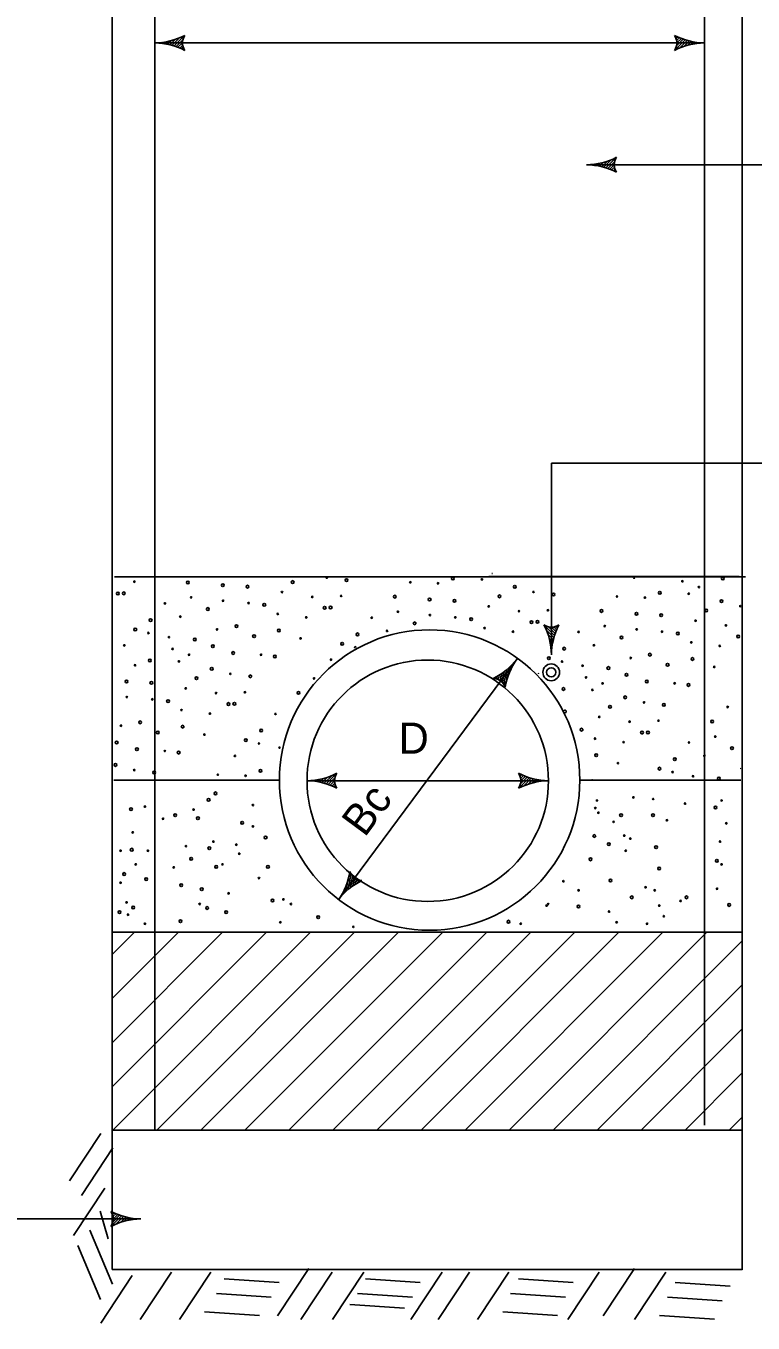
# Model space of a CAD drawing. Extents: x -2165 to -1935, y 1682 to 1979.
# Drawn here: x -2084.3 to -2030.6, y 1787.7 to 1883.5 of the extents above; entities that cross this region are included whole.
import ezdxf

# ---------------------------------------------------------------- set-up
doc = ezdxf.new("R2010")
doc.units = 0
doc.layers.add('Level 1', color=7, linetype='Continuous')

msp = doc.modelspace()

# ---------------------------------------------------------------- linework, layer by layer
at = {"layer": 'Level 1'}
for p, q in [((-2077.918, 1942.721), (-2077.918, 1801.971)), ((-2074.756, 1942.721), (-2074.756, 1842.598)), ((-2034.201, 1942.721), (-2034.201, 1841.924)), ((-2031.41, 1942.721), (-2031.41, 1801.971)), ((-2074.756, 1882.201), (-2034.201, 1882.201)), ((-2074.469, 1882.21), (-2074.49, 1882.192)), ((-2074.253, 1882.231), (-2074.306, 1882.178)), ((-2074.028, 1882.263), (-2074.134, 1882.157)), ((-2073.787, 1882.307), (-2073.966, 1882.13)), ((-2073.532, 1882.369), (-2073.801, 1882.098)), ((-2073.251, 1882.454), (-2073.642, 1882.061)), ((-2072.937, 1882.573), (-2073.488, 1882.02)), ((-2072.576, 1882.739), (-2073.339, 1881.976)), ((-2072.691, 1882.428), (-2073.192, 1881.928)), ((-2072.721, 1882.206), (-2073.049, 1881.875)), ((-2072.702, 1882.027), (-2072.909, 1881.82)), ((-2036.382, 1881.664), (-2035.619, 1882.426)), ((-2036.357, 1882.665), (-2036.315, 1882.707)), ((-2036.299, 1882.527), (-2036.182, 1882.642)), ((-2036.267, 1881.974), (-2035.766, 1882.474)), ((-2036.256, 1882.376), (-2036.049, 1882.583)), ((-2036.237, 1882.197), (-2035.909, 1882.527)), ((-2036.021, 1881.829), (-2035.47, 1882.383)), ((-2035.706, 1881.948), (-2035.316, 1882.341)), ((-2035.426, 1882.033), (-2035.157, 1882.304)), ((-2035.171, 1882.095), (-2034.992, 1882.272)), ((-2034.93, 1882.139), (-2034.824, 1882.245)), ((-2034.705, 1882.171), (-2034.652, 1882.224)), ((-2034.489, 1882.192), (-2034.468, 1882.21)), ((-2072.659, 1881.875), (-2072.776, 1881.76)), ((-2072.601, 1881.737), (-2072.642, 1881.696)), ((-2041.674, 1873.371), (-2041.942, 1873.1)), ((-2041.393, 1873.456), (-2041.784, 1873.063)), ((-2041.078, 1873.575), (-2041.63, 1873.022)), ((-2040.718, 1873.741), (-2041.481, 1872.978)), ((-2040.833, 1873.431), (-2041.334, 1872.93)), ((-2042.898, 1873.203), (-2027.968, 1873.203)), ((-2042.611, 1873.212), (-2042.632, 1873.194)), ((-2042.395, 1873.233), (-2042.448, 1873.18)), ((-2042.17, 1873.265), (-2042.276, 1873.159)), ((-2041.929, 1873.309), (-2042.108, 1873.132)), ((-2040.863, 1873.208), (-2041.191, 1872.877)), ((-2040.844, 1873.029), (-2041.051, 1872.822)), ((-2040.8, 1872.877), (-2040.918, 1872.762)), ((-2040.743, 1872.739), (-2040.784, 1872.698)), ((-2045.493, 1837.043), (-2045.493, 1851.173)), ((-2045.493, 1851.173), (-2005.936, 1851.173)), ((-2077.726, 1842.799), (-2031.185, 1842.799)), ((-2074.756, 1843.048), (-2074.756, 1801.978)), ((-2050.124, 1842.816), (-2031.639, 1842.816)), ((-2049.845, 1843.048), (-2049.901, 1843.048)), ((-2034.201, 1843.048), (-2034.201, 1802.334)), ((-2046.03, 1839.223), (-2045.267, 1838.461)), ((-2045.72, 1839.109), (-2045.219, 1838.608)), ((-2045.497, 1839.079), (-2045.166, 1838.75)), ((-2045.318, 1839.097), (-2045.111, 1838.89)), ((-2045.166, 1839.141), (-2045.052, 1839.024)), ((-2045.029, 1839.198), (-2044.987, 1839.157)), ((-2045.865, 1838.863), (-2045.311, 1838.311)), ((-2045.745, 1838.548), (-2045.353, 1838.157)), ((-2045.66, 1838.268), (-2045.389, 1837.999)), ((-2045.598, 1838.013), (-2045.421, 1837.833)), ((-2045.555, 1837.771), (-2045.449, 1837.666)), ((-2045.523, 1837.546), (-2045.47, 1837.493)), ((-2045.502, 1837.33), (-2045.483, 1837.31)), ((-2061.232, 1818.94), (-2048.031, 1836.745)), ((-2048.627, 1835.66), (-2048.684, 1836.04)), ((-2048.523, 1835.902), (-2048.56, 1836.152)), ((-2048.415, 1836.122), (-2048.438, 1836.272)), ((-2048.307, 1836.322), (-2048.319, 1836.396)), ((-2048.195, 1836.508), (-2048.199, 1836.536)), ((-2049.686, 1835.291), (-2049.695, 1835.348)), ((-2049.543, 1835.256), (-2049.566, 1835.417)), ((-2049.396, 1835.199), (-2049.438, 1835.488)), ((-2049.24, 1835.107), (-2049.311, 1835.569)), ((-2049.079, 1834.951), (-2049.183, 1835.651)), ((-2048.898, 1834.672), (-2049.056, 1835.739)), ((-2048.817, 1835.061), (-2048.932, 1835.833)), ((-2048.725, 1835.385), (-2048.806, 1835.934)), ((-2065.57, 1827.795), (-2077.771, 1827.795)), ((-2063.53, 1827.747), (-2045.713, 1827.747)), ((-2063.242, 1827.756), (-2063.263, 1827.738)), ((-2063.026, 1827.777), (-2063.079, 1827.724)), ((-2062.801, 1827.809), (-2062.907, 1827.704)), ((-2062.56, 1827.853), (-2062.739, 1827.676)), ((-2062.305, 1827.915), (-2062.574, 1827.644)), ((-2062.025, 1828), (-2062.415, 1827.607)), ((-2061.71, 1828.119), (-2062.261, 1827.566)), ((-2061.349, 1828.285), (-2062.112, 1827.522)), ((-2061.464, 1827.975), (-2061.965, 1827.474)), ((-2061.494, 1827.752), (-2061.822, 1827.421)), ((-2061.475, 1827.572), (-2061.682, 1827.366)), ((-2061.432, 1827.421), (-2061.549, 1827.306)), ((-2047.894, 1827.209), (-2047.131, 1827.972)), ((-2047.868, 1828.211), (-2047.827, 1828.253)), ((-2047.811, 1828.073), (-2047.694, 1828.188)), ((-2047.779, 1827.52), (-2047.278, 1828.021)), ((-2047.767, 1827.922), (-2047.56, 1828.128)), ((-2047.749, 1827.742), (-2047.42, 1828.073)), ((-2047.533, 1827.375), (-2046.981, 1827.929)), ((-2047.218, 1827.494), (-2046.827, 1827.887)), ((-2046.938, 1827.579), (-2046.669, 1827.851)), ((-2046.683, 1827.641), (-2046.503, 1827.818)), ((-2046.441, 1827.685), (-2046.336, 1827.791)), ((-2046.216, 1827.717), (-2046.163, 1827.77)), ((-2046, 1827.738), (-2045.98, 1827.756)), ((-2043.401, 1827.795), (-2031.531, 1827.795)), ((-2061.374, 1827.283), (-2061.416, 1827.242)), ((-2060.366, 1821.013), (-2060.207, 1819.946)), ((-2060.184, 1820.734), (-2060.081, 1820.034)), ((-2060.74, 1819.783), (-2060.703, 1819.533)), ((-2060.637, 1820.024), (-2060.579, 1819.645)), ((-2060.538, 1820.3), (-2060.458, 1819.751)), ((-2060.446, 1820.624), (-2060.331, 1819.852)), ((-2060.023, 1820.578), (-2059.952, 1820.116)), ((-2059.867, 1820.486), (-2059.826, 1820.197)), ((-2059.72, 1820.429), (-2059.697, 1820.268)), ((-2059.578, 1820.394), (-2059.568, 1820.337)), ((-2061.069, 1819.176), (-2061.064, 1819.149)), ((-2060.956, 1819.363), (-2060.945, 1819.289)), ((-2060.848, 1819.562), (-2060.825, 1819.413)), ((-2077.918, 1814.914), (-2076.264, 1816.569)), ((-2077.918, 1811.665), (-2073.015, 1816.569)), ((-2077.918, 1808.416), (-2069.766, 1816.569)), ((-2077.918, 1805.165), (-2066.514, 1816.569)), ((-2077.918, 1816.569), (-2031.41, 1816.569)), ((-2077.863, 1801.971), (-2063.265, 1816.569)), ((-2074.614, 1801.971), (-2060.016, 1816.569)), ((-2071.365, 1801.971), (-2056.767, 1816.569)), ((-2068.114, 1801.971), (-2053.516, 1816.569)), ((-2064.865, 1801.971), (-2050.267, 1816.569)), ((-2061.616, 1801.971), (-2047.018, 1816.569)), ((-2058.367, 1801.971), (-2043.769, 1816.569)), ((-2055.118, 1801.971), (-2040.52, 1816.569)), ((-2051.866, 1801.971), (-2037.269, 1816.569)), ((-2048.617, 1801.971), (-2034.02, 1816.569)), ((-2045.368, 1801.971), (-2031.41, 1815.93)), ((-2042.119, 1801.971), (-2031.41, 1812.681)), ((-2038.87, 1801.971), (-2031.41, 1809.432)), ((-2035.619, 1801.971), (-2031.41, 1806.18)), ((-2032.37, 1801.971), (-2031.41, 1802.931)), ((-2078.736, 1801.723), (-2081.05, 1798.224)), ((-2077.918, 1801.971), (-2077.918, 1791.68)), ((-2077.918, 1801.971), (-2031.41, 1801.971)), ((-2031.41, 1801.971), (-2031.41, 1791.661)), ((-2077.868, 1800.648), (-2080.181, 1797.148)), ((-2078.447, 1797.686), (-2080.76, 1794.186)), ((-2078.793, 1795.974), (-2078.191, 1793.931)), ((-2077.946, 1795.873), (-2077.904, 1795.914)), ((-2077.888, 1795.735), (-2077.771, 1795.85)), ((-2112.462, 1795.409), (-2075.79, 1795.409)), ((-2077.971, 1794.871), (-2077.208, 1795.634)), ((-2077.856, 1795.181), (-2077.355, 1795.682)), ((-2077.845, 1795.583), (-2077.638, 1795.79)), ((-2077.826, 1795.404), (-2077.498, 1795.735)), ((-2077.61, 1795.036), (-2077.059, 1795.59)), ((-2077.295, 1795.156), (-2076.905, 1795.549)), ((-2077.015, 1795.241), (-2076.746, 1795.512)), ((-2076.76, 1795.303), (-2076.581, 1795.48)), ((-2076.519, 1795.347), (-2076.413, 1795.453)), ((-2076.294, 1795.379), (-2076.241, 1795.432)), ((-2076.078, 1795.4), (-2076.057, 1795.418)), ((-2079.545, 1794.584), (-2077.87, 1790.606)), ((-2080.448, 1793.442), (-2078.773, 1789.465)), ((-2076.422, 1791.225), (-2078.736, 1787.725)), ((-2077.918, 1791.68), (-2031.41, 1791.68)), ((-2073.527, 1791.493), (-2075.841, 1787.994)), ((-2070.632, 1791.493), (-2072.946, 1787.994)), ((-2063.396, 1791.762), (-2065.71, 1788.263)), ((-2061.662, 1791.493), (-2063.975, 1787.994)), ((-2059.345, 1791.493), (-2061.659, 1787.994)), ((-2053.557, 1791.493), (-2055.871, 1787.994)), ((-2051.531, 1791.493), (-2053.845, 1787.994)), ((-2048.636, 1791.493), (-2050.95, 1787.994)), ((-2041.979, 1791.493), (-2044.293, 1787.994)), ((-2039.376, 1791.762), (-2041.69, 1788.263)), ((-2037.06, 1791.493), (-2039.374, 1787.994)), ((-2069.639, 1790.981), (-2065.588, 1790.712)), ((-2059.221, 1790.981), (-2055.17, 1790.712)), ((-2047.933, 1790.981), (-2043.882, 1790.712)), ((-2036.357, 1790.712), (-2032.306, 1790.443)), ((-2070.218, 1789.906), (-2066.167, 1789.637)), ((-2059.8, 1789.906), (-2055.75, 1789.637)), ((-2048.512, 1789.906), (-2044.461, 1789.637)), ((-2036.936, 1789.637), (-2032.885, 1789.368)), ((-2071.087, 1788.559), (-2067.036, 1788.29)), ((-2060.377, 1789.097), (-2056.326, 1788.828)), ((-2049.091, 1788.559), (-2045.04, 1788.29)), ((-2037.515, 1788.29), (-2033.464, 1788.022))]:
    msp.add_line(p, q, dxfattribs=at)
for centre, radius in [((-2062.075, 1842.739), 0.0506), ((-2052.763, 1842.675), 0.102), ((-2039.39, 1842.729), 0.0506), ((-2032.855, 1842.667), 0.102), ((-2076.267, 1842.438), 0.0506), ((-2072.316, 1842.386), 0.102), ((-2069.74, 1842.177), 0.102), ((-2067.912, 1842.071), 0.102), ((-2064.588, 1842.412), 0.102), ((-2060.609, 1842.554), 0.102), ((-2055.906, 1842.399), 0.0506), ((-2053.858, 1842.315), 0.0506), ((-2050.622, 1842.604), 0.0506), ((-2048.203, 1842.06), 0.102), ((-2035.834, 1842.471), 0.0506), ((-2034.615, 1842.035), 0.0506), ((-2077.485, 1841.564), 0.102), ((-2077.045, 1841.579), 0.102), ((-2074.01, 1840.835), 0.0506), ((-2072.078, 1841.272), 0.0506), ((-2069.722, 1841.028), 0.0506), ((-2067.843, 1840.857), 0.0506), ((-2066.681, 1840.729), 0.102), ((-2065.376, 1841.666), 0.0506), ((-2063.139, 1841.317), 0.0506), ((-2061.009, 1841.384), 0.0506), ((-2057.058, 1841.332), 0.102), ((-2054.482, 1841.122), 0.102), ((-2052.655, 1841.017), 0.102), ((-2049.33, 1841.358), 0.102), ((-2046.817, 1841.684), 0.0506), ((-2045.351, 1841.499), 0.102), ((-2040.648, 1841.345), 0.0506), ((-2038.6, 1841.26), 0.0506), ((-2037.505, 1841.621), 0.102), ((-2035.364, 1841.549), 0.0506), ((-2032.945, 1841.005), 0.102), ((-2072.881, 1839.855), 0.0506), ((-2070.845, 1840.419), 0.102), ((-2065.688, 1840.064), 0.0506), ((-2063.589, 1839.805), 0.0506), ((-2062.228, 1840.51), 0.102), ((-2061.787, 1840.524), 0.102), ((-2056.82, 1840.217), 0.0506), ((-2054.464, 1839.973), 0.0506), ((-2052.585, 1839.803), 0.0506), ((-2050.118, 1840.612), 0.0506), ((-2047.881, 1840.263), 0.0506), ((-2045.751, 1840.329), 0.0506), ((-2041.8, 1840.277), 0.102), ((-2039.224, 1840.068), 0.102), ((-2037.397, 1839.962), 0.102), ((-2034.072, 1840.303), 0.102), ((-2031.559, 1840.63), 0.0506), ((-2076.199, 1838.903), 0.102), ((-2075.069, 1839.603), 0.102), ((-2070.163, 1838.914), 0.0506), ((-2068.739, 1839.161), 0.102), ((-2065.602, 1838.841), 0.102), ((-2058.752, 1839.78), 0.0506), ((-2055.587, 1839.364), 0.102), ((-2051.423, 1839.675), 0.102), ((-2050.43, 1839.01), 0.0506), ((-2046.97, 1839.455), 0.102), ((-2046.529, 1839.47), 0.102), ((-2041.562, 1839.163), 0.0506), ((-2039.207, 1838.919), 0.0506), ((-2034.86, 1839.558), 0.0506), ((-2032.623, 1839.208), 0.0506), ((-2075.229, 1838.651), 0.0506), ((-2073.716, 1838.344), 0.0506), ((-2071.809, 1838.175), 0.102), ((-2067.438, 1838.415), 0.102), ((-2054.486, 1827.796), 11.085), ((-2064.002, 1838.255), 0.0506), ((-2060.941, 1837.848), 0.102), ((-2059.812, 1838.549), 0.102), ((-2057.623, 1838.8), 0.0506), ((-2048.331, 1838.75), 0.0506), ((-2043.494, 1838.726), 0.0506), ((-2040.329, 1838.31), 0.102), ((-2037.327, 1838.748), 0.0506), ((-2036.165, 1838.62), 0.102), ((-2035.172, 1837.956), 0.0506), ((-2031.712, 1838.401), 0.102), ((-2077.008, 1837.736), 0.0506), ((-2073.451, 1837.478), 0.0506), ((-2072.233, 1837.042), 0.0506), ((-2070.473, 1837.674), 0.102), ((-2068.975, 1837.174), 0.102), ((-2066.918, 1837.044), 0.0506), ((-2065.898, 1836.924), 0.102), ((-2044.554, 1837.494), 0.102), ((-2042.365, 1837.746), 0.0506), ((-2038.224, 1837.052), 0.102), ((-2033.073, 1837.696), 0.0506), ((-2076.218, 1836.267), 0.0506), ((-2075.123, 1836.628), 0.102), ((-2072.982, 1836.557), 0.0506), ((-2070.562, 1836.012), 0.102), ((-2054.621, 1827.747), 8.909), ((-2061.75, 1836.682), 0.0506), ((-2045.511, 1835.748), 0.617), ((-2045.511, 1835.748), 0.344), ((-2045.683, 1836.794), 0.102), ((-2044.713, 1836.542), 0.0506), ((-2043.2, 1836.235), 0.0506), ((-2041.293, 1836.066), 0.102), ((-2039.647, 1836.805), 0.0506), ((-2036.922, 1836.306), 0.102), ((-2035.086, 1836.732), 0.102), ((-2033.486, 1836.146), 0.0506), ((-2076.842, 1835.075), 0.102), ((-2075.014, 1834.969), 0.102), ((-2071.69, 1835.31), 0.102), ((-2069.177, 1835.637), 0.0506), ((-2067.711, 1835.452), 0.102), ((-2063.007, 1835.297), 0.0506), ((-2042.935, 1835.369), 0.0506), ((-2039.957, 1835.566), 0.102), ((-2038.459, 1835.065), 0.102), ((-2072.478, 1834.565), 0.0506), ((-2070.241, 1834.215), 0.0506), ((-2068.111, 1834.282), 0.0506), ((-2064.159, 1834.23), 0.102), ((-2044.607, 1834.519), 0.102), ((-2042.466, 1834.448), 0.0506), ((-2041.717, 1834.934), 0.0506), ((-2036.402, 1834.935), 0.0506), ((-2035.382, 1834.815), 0.102), ((-2076.824, 1833.926), 0.0506), ((-2074.944, 1833.756), 0.0506), ((-2073.783, 1833.627), 0.102), ((-2069.329, 1833.408), 0.102), ((-2068.889, 1833.423), 0.102), ((-2041.174, 1833.202), 0.102), ((-2040.047, 1833.903), 0.102), ((-2038.661, 1833.528), 0.0506), ((-2037.195, 1833.343), 0.102), ((-2032.491, 1833.189), 0.0506), ((-2072.79, 1832.963), 0.0506), ((-2070.691, 1832.703), 0.0506), ((-2065.854, 1832.678), 0.0506), ((-2041.962, 1832.456), 0.0506), ((-2037.595, 1832.173), 0.0506), ((-2033.643, 1832.121), 0.102), ((-2077.265, 1831.812), 0.0506), ((-2075.841, 1832.059), 0.102), ((-2074.54, 1831.314), 0.102), ((-2072.704, 1831.739), 0.102), ((-2066.913, 1831.447), 0.102), ((-2043.267, 1831.518), 0.102), ((-2039.725, 1832.106), 0.0506), ((-2038.813, 1831.299), 0.102), ((-2038.373, 1831.314), 0.102), ((-2077.575, 1830.573), 0.102), ((-2071.103, 1831.153), 0.0506), ((-2068.042, 1830.747), 0.102), ((-2067.072, 1830.495), 0.0506), ((-2042.274, 1830.854), 0.0506), ((-2040.175, 1830.594), 0.0506), ((-2035.338, 1830.569), 0.0506), ((-2033.406, 1831.007), 0.0506), ((-2076.077, 1830.072), 0.102), ((-2074.02, 1829.942), 0.0506), ((-2073, 1829.822), 0.102), ((-2068.852, 1829.58), 0.0506), ((-2065.56, 1830.188), 0.0506), ((-2042.188, 1829.63), 0.102), ((-2036.397, 1829.338), 0.102), ((-2034.209, 1829.59), 0.0506), ((-2032.173, 1830.154), 0.102), ((-2077.664, 1828.911), 0.102), ((-2076.278, 1828.535), 0.0506), ((-2074.813, 1828.35), 0.102), ((-2066.967, 1828.472), 0.102), ((-2040.588, 1829.044), 0.0506), ((-2037.527, 1828.638), 0.102), ((-2036.557, 1828.386), 0.0506), ((-2070.109, 1828.196), 0.0506), ((-2068.062, 1828.111), 0.0506), ((-2035.044, 1828.079), 0.0506), ((-2033.136, 1827.91), 0.102), ((-2070.288, 1826.815), 0.102), ((-2039.448, 1826.513), 0.0506), ((-2037.988, 1826.401), 0.0506), ((-2076.516, 1825.657), 0.102), ((-2075.492, 1825.839), 0.0506), ((-2071.899, 1825.615), 0.0506), ((-2070.789, 1826.331), 0.102), ((-2067.52, 1825.952), 0.0506), ((-2042.255, 1825.727), 0.0506), ((-2042.143, 1826.289), 0.0506), ((-2035.63, 1826.064), 0.0506), ((-2033.397, 1825.769), 0.102), ((-2032.936, 1826.289), 0.0506), ((-2074.145, 1824.941), 0.0506), ((-2073.259, 1825.208), 0.102), ((-2071.575, 1824.983), 0.102), ((-2068.319, 1824.646), 0.102), ((-2042.031, 1825.39), 0.0506), ((-2040.908, 1824.716), 0.0506), ((-2040.359, 1825.208), 0.102), ((-2038.001, 1825.208), 0.102), ((-2036.978, 1824.828), 0.0506), ((-2032.599, 1824.604), 0.0506), ((-2076.391, 1823.93), 0.0506), ((-2067.52, 1824.379), 0.0506), ((-2066.583, 1823.557), 0.102), ((-2042.329, 1823.67), 0.102), ((-2040.122, 1823.705), 0.0506), ((-2077.289, 1822.582), 0.0506), ((-2076.464, 1822.659), 0.102), ((-2075.268, 1822.582), 0.0506), ((-2072.461, 1822.919), 0.0506), ((-2070.737, 1822.771), 0.102), ((-2070.439, 1823.256), 0.0506), ((-2068.755, 1823.031), 0.0506), ((-2041.258, 1823.074), 0.102), ((-2040.01, 1822.582), 0.0506), ((-2039.673, 1823.48), 0.0506), ((-2037.777, 1822.849), 0.102), ((-2033.048, 1823.256), 0.0506), ((-2072.085, 1821.985), 0.102), ((-2068.531, 1822.357), 0.0506), ((-2042.605, 1821.95), 0.102), ((-2033.285, 1821.838), 0.102), ((-2077.025, 1820.862), 0.102), ((-2076.166, 1821.571), 0.0506), ((-2073.359, 1821.346), 0.0506), ((-2070.228, 1821.389), 0.102), ((-2069.766, 1821.571), 0.0506), ((-2066.41, 1821.389), 0.102), ((-2037.552, 1821.276), 0.102), ((-2032.936, 1821.571), 0.0506), ((-2077.289, 1820.223), 0.0506), ((-2075.393, 1820.49), 0.102), ((-2072.81, 1820.041), 0.102), ((-2071.299, 1819.738), 0.102), ((-2067.071, 1820.56), 0.0506), ((-2044.613, 1820.335), 0.0506), ((-2041.145, 1820.378), 0.102), ((-2038.55, 1819.886), 0.0506), ((-2033.272, 1819.774), 0.0506), ((-2076.84, 1818.763), 0.0506), ((-2069.317, 1819.437), 0.0506), ((-2066.073, 1818.917), 0.102), ((-2065.274, 1818.987), 0.0506), ((-2043.491, 1819.661), 0.0506), ((-2039.573, 1819.142), 0.102), ((-2037.876, 1819.661), 0.0506), ((-2035.967, 1818.875), 0.0506), ((-2035.531, 1819.142), 0.102), ((-2077.362, 1818.053), 0.102), ((-2076.727, 1817.864), 0.0506), ((-2076.352, 1818.39), 0.102), ((-2071.45, 1818.65), 0.0506), ((-2070.901, 1818.356), 0.102), ((-2069.502, 1818.053), 0.102), ((-2064.713, 1818.65), 0.0506), ((-2045.849, 1818.538), 0.0506), ((-2045.736, 1818.65), 0.0506), ((-2043.503, 1818.468), 0.102), ((-2041.245, 1818.089), 0.0506), ((-2037.539, 1818.538), 0.0506), ((-2032.387, 1818.58), 0.102), ((-2075.492, 1817.19), 0.0506), ((-2072.871, 1817.379), 0.102), ((-2065.499, 1817.302), 0.0506), ((-2062.704, 1817.682), 0.102), ((-2060.109, 1816.965), 0.0506), ((-2048.668, 1817.345), 0.102), ((-2047.757, 1817.19), 0.0506), ((-2040.683, 1817.302), 0.0506), ((-2038.438, 1817.19), 0.0506), ((-2037.202, 1817.752), 0.0506)]:
    msp.add_circle(centre, radius, dxfattribs=at)
for centre, radius, start, end in [((-2074.805, 1887.081), 4.88, 270.5656, 297.50688), ((-2074.805, 1877.321), 4.88, 62.49312, 89.43439), ((-2071.723, 1882.201), 0.995, 146.33814, 213.66186), ((-2034.153, 1887.081), 4.88, 242.49312, 269.43439), ((-2037.235, 1882.201), 0.995, 326.33814, 33.66186), ((-2034.153, 1877.321), 4.88, 90.56561, 117.50688), ((-2042.947, 1878.083), 4.88, 270.5656, 297.50688), ((-2039.864, 1873.203), 0.995, 146.33814, 213.66186), ((-2042.947, 1868.323), 4.88, 62.49312, 89.43439), ((-2049.873, 1843.09), 0.0506, 236.49289, 303.50711), ((-2050.373, 1836.995), 4.88, 0.5656, 27.50688), ((-2045.493, 1840.077), 0.995, 236.33814, 303.66185), ((-2040.613, 1836.995), 4.88, 152.49312, 179.43439), ((-2059.971, 1837.596), 0.0506, 332.74451, 277.07914), ((-2051.923, 1839.69), 4.88, 295.94039, 322.88167), ((-2044.083, 1833.878), 4.88, 144.01288, 170.95416), ((-2049.838, 1834.308), 0.995, 19.78542, 87.10913), ((-2046.492, 1835.627), 0.0506, 2.89723, 70.43317), ((-2044.498, 1832.86), 0.102, 270.89649, 145.6108), ((-2031.491, 1828.649), 0.0506, 138.23269, 221.36339), ((-2063.578, 1832.627), 4.88, 270.5656, 297.50688), ((-2063.578, 1822.867), 4.88, 62.49312, 89.43439), ((-2060.496, 1827.747), 0.995, 146.33814, 213.66186), ((-2045.665, 1832.627), 4.88, 242.49312, 269.43439), ((-2048.747, 1827.747), 0.995, 326.33814, 33.66186), ((-2045.665, 1822.867), 4.88, 90.56561, 117.50688), ((-2042.484, 1827.713), 0.102, 53.53494, 126.46504), ((-2065.181, 1821.808), 4.88, 324.01288, 350.95416), ((-2059.425, 1821.377), 0.995, 199.78541, 267.10913), ((-2057.34, 1815.995), 4.88, 115.94039, 142.88167), ((-2075.742, 1800.289), 4.88, 242.49312, 269.43439), ((-2078.824, 1795.409), 0.995, 326.33814, 33.66186), ((-2075.742, 1790.529), 4.88, 90.56561, 117.50688)]:
    msp.add_arc(centre, radius, start, end, dxfattribs=at)

# ---------------------------------------------------------------- texts
msp.add_text('D', height=2.298, dxfattribs=at).set_placement((-2056.763, 1829.741))
msp.add_text('Bc', height=2.2977, rotation=53.44728, dxfattribs=at).set_placement((-2059.278, 1823.506))

doc.saveas('drawing.dxf')
